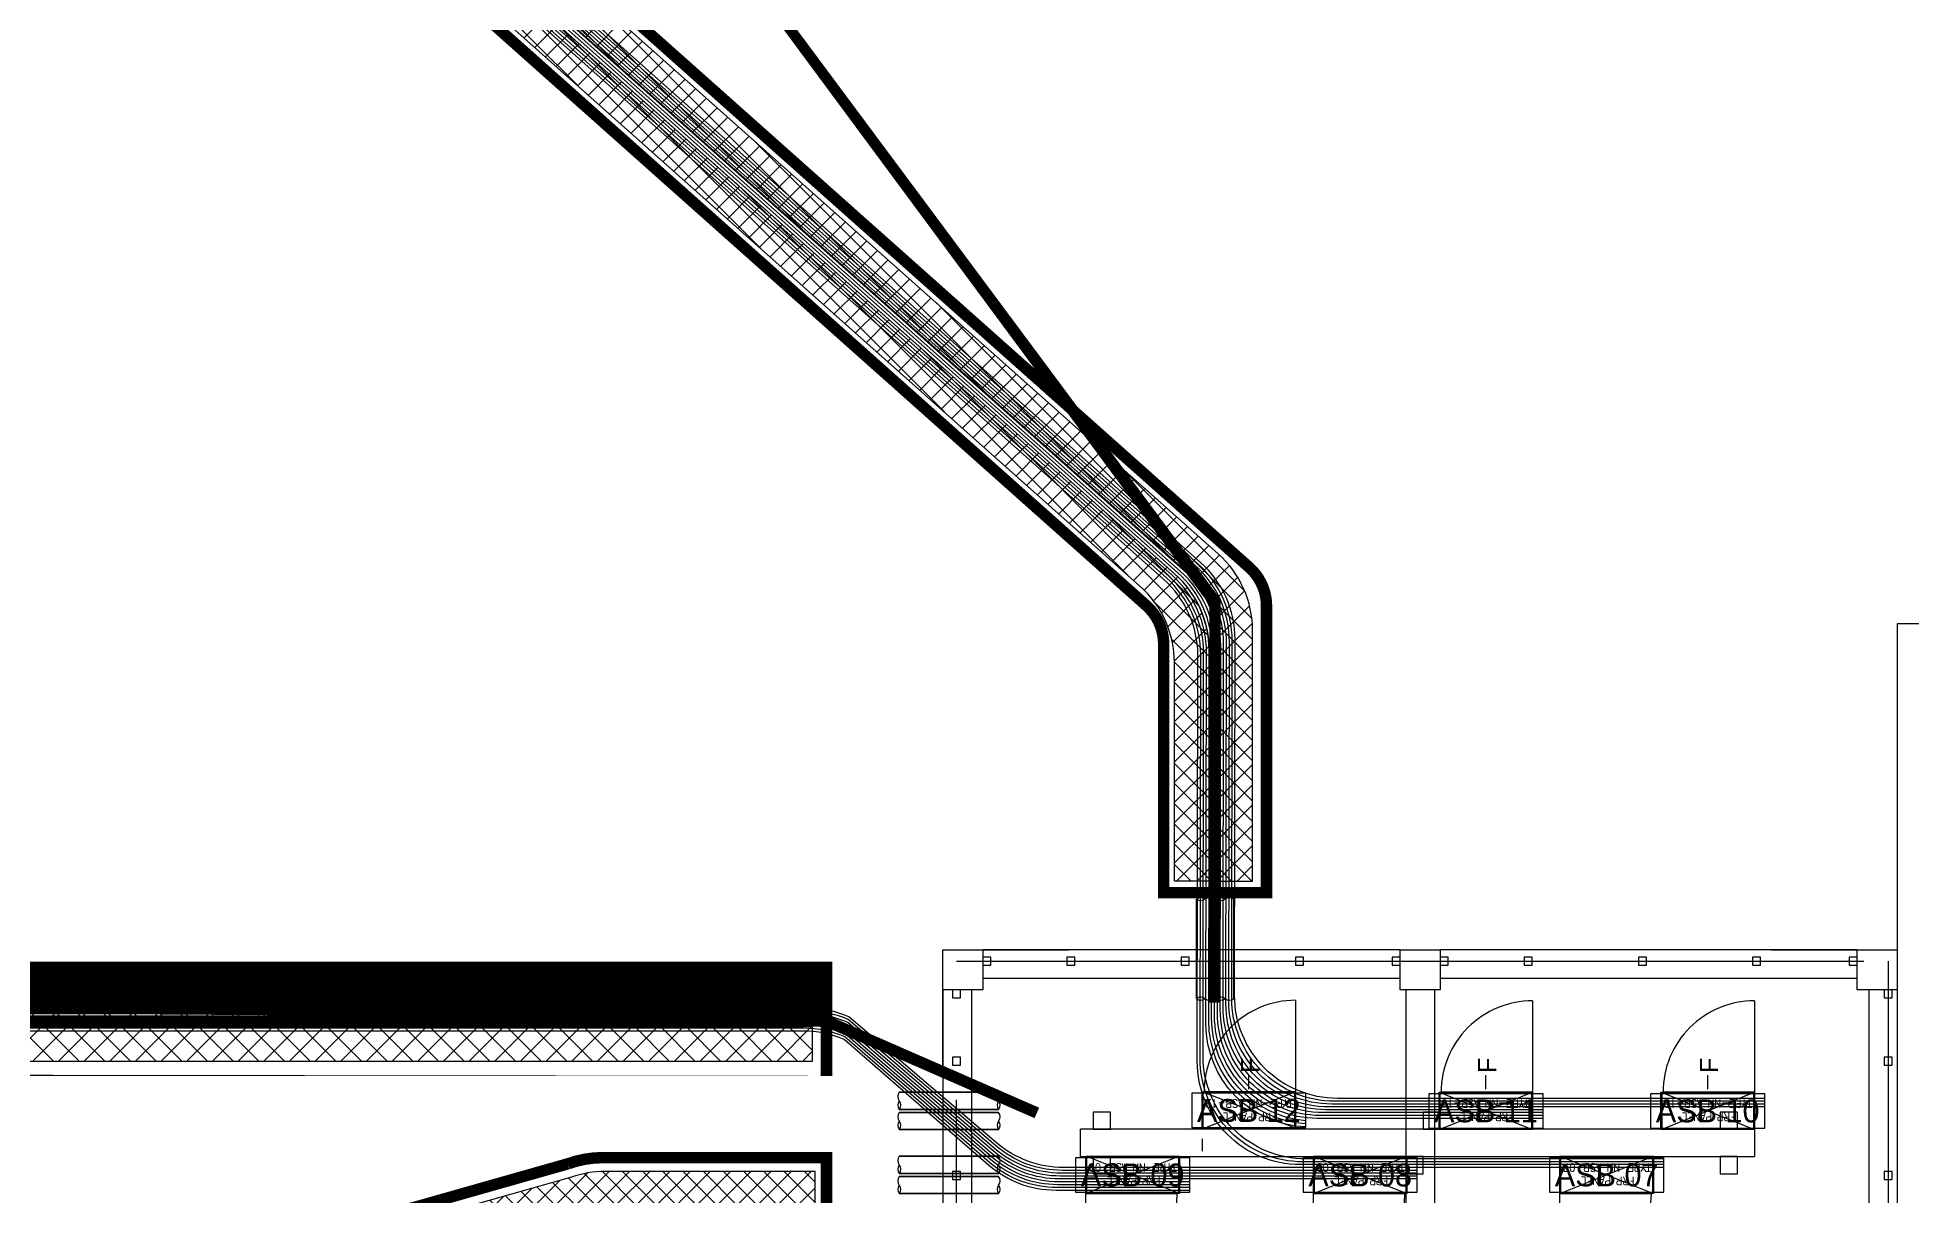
# Model space of a CAD drawing. Header units: metres. Extents: x 531277 to 531672, y 2673439 to 2673782.
# Drawn here: x 531458.24 to 531474.64, y 2673592.95 to 2673603.08 of the extents above; entities that cross this region are included whole.
import ezdxf
from ezdxf.enums import TextEntityAlignment as Align

# ---------------------------------------------------------------- set-up
doc = ezdxf.new("R2010")
doc.units = ezdxf.units.M
for name, pattern in [('DASHED', [0.75, 0.5, -0.25]), ('DASHED2', [0.375, 0.25, -0.125]), ('HIDDEN', [0.375, 0.25, -0.125]), ('PHANTOM', [63.50000000000001, 31.75, -6.35, 6.35, -6.35, 6.35, -6.35])]:
    doc.linetypes.add(name, pattern=pattern)
for name, color, linetype in [('1', 5, 'Continuous'), ('300mm Hume Pipe', 74, 'Continuous'), ('Excavation', 7, 'Continuous'), ('IDT', 7, 'Continuous'), ('LT Cable(AG) INV to LT Panel BL-05', 2, 'Continuous'), ('Trench (AC)-BL01', 14, 'Continuous')]:
    doc.layers.add(name, color=color, linetype=linetype)
doc.styles.add('Arial', font='arial.ttf')
doc.styles.add('RomanS', font='romans.shx')
doc.styles.get("Standard").update_dxf_attribs({"font": 'Adani Regular.ttf'})
doc.linetypes.add('FOUNDATION LAYOUT$0$FENCELINE1', pattern='A,6.35,-2.54,[133,ltypeshp.shx,S=2.54,R=0,X=-2.54,Y=0],-2.54,25.4', length=36.83)

# ---------------------------------------------------------------- blocks, each defined once
blk = doc.blocks.new('IDT')
at = {"layer": 'IDT', "color": 8, "linetype": 'PHANTOM', "ltscale": 0.25}
for p, q in [((33.78305947702646, 18.31032447560767), (33.78305947702646, 9.160324475607581)), ((25.63305947702636, 9.160324475607581), (25.63305947702636, 16.03532447560758)), ((33.78305947702646, 9.160324475607581), (25.63305947702636, 9.160324475607581))]:
    blk.add_line(p, q, dxfattribs=at)
at = {"layer": 'IDT', "color": 8}
for p, q in [((25.55203310577579, 9.410145771028397), (25.55203310577579, 12.06014577102826)), ((25.80203310577579, 9.410145771028397), (25.80203310577579, 12.06014577102826)), ((29.60203310577552, 9.410145771028397), (29.60203310577552, 12.06014577102826)), ((29.85203310577552, 9.410145771028397), (29.85203310577552, 12.06014577102826)), ((33.6520331057757, 9.410145771028397), (33.6520331057757, 12.06014577102826)), ((33.9020331057757, 9.410145771028397), (33.9020331057757, 12.06014577102826)), ((27.68603310577581, 11.1931585117926), (28.50403310577556, 11.1931585117926)), ((27.68603310577581, 10.86615851179261), (27.68603310577581, 11.1931585117926)), ((27.69503310577582, 10.86965851179264), (27.69503310577582, 11.18965851179257)), ((27.69503310577582, 11.18965851179257), (28.49503310577555, 11.18965851179257)), ((28.49503310577555, 11.18965851179257), (27.69503310577582, 10.86965851179264)), ((28.49503310577555, 10.86965851179264), (27.69503310577582, 11.18965851179257)), ((28.49503310577555, 11.18965851179257), (28.49503310577555, 10.86965851179264)), ((28.50403310577556, 11.1931585117926), (28.50403310577556, 10.86615851179261)), ((29.8430331057755, 11.19316355596482), (30.66103310577572, 11.19316355596482)), ((29.8430331057755, 10.86616355596482), (29.8430331057755, 11.19316355596482)), ((29.85203310577552, 10.86966355596462), (29.85203310577552, 11.18966355596478)), ((29.85203310577552, 11.18966355596478), (30.6520331057757, 11.18966355596478)), ((30.6520331057757, 11.18966355596478), (29.85203310577552, 10.86966355596462)), ((30.6520331057757, 10.86966355596462), (29.85203310577552, 11.18966355596478)), ((30.6520331057757, 11.18966355596478), (30.6520331057757, 10.86966355596462)), ((30.66103310577572, 11.19316355596482), (30.66103310577572, 10.86616355596482)), ((31.83392632624444, 11.19316355596482), (32.65192632624419, 11.19316355596482)), ((31.83392632624444, 10.86616355596482), (31.83392632624444, 11.19316355596482)), ((31.84292632624445, 10.86966355596462), (31.84292632624445, 11.18966355596478)), ((31.84292632624445, 11.18966355596478), (32.64292632624418, 11.18966355596478)), ((31.84292632624445, 10.86966355596462), (32.64292632624418, 11.18966355596478)), ((31.84292632624445, 11.18966355596478), (32.64292632624418, 10.86966355596485)), ((32.64292632624418, 11.18966355596478), (32.64292632624418, 10.86966355596485)), ((32.65192632624419, 11.19316355596482), (32.65192632624419, 10.86616355596482)), ((25.59805947702651, 11.06854747735485), (25.59805947702651, 10.99854747735469)), ((25.66805947702622, 11.06854747735485), (25.59805947702651, 11.06854747735485)), ((25.59805947702651, 10.99854747735469), (25.66805947702622, 10.99854747735469)), ((25.66805947702622, 10.99854747735469), (25.66805947702622, 11.06854747735485)), ((26.95103310577568, 11.01965851179273), (26.95103310577568, 10.86965851179264)), ((27.10103310577577, 11.01965851179273), (26.95103310577568, 11.01965851179273)), ((27.10103310577577, 10.86965851179264), (27.10103310577577, 11.01965851179273)), ((29.70203310577588, 11.01965851179273), (29.70203310577588, 10.86965851179264)), ((29.85203310577597, 11.01965851179273), (29.70203310577588, 11.01965851179273)), ((29.85203310577597, 10.86965851179264), (29.85203310577597, 11.01965851179273)), ((32.4369263262445, 11.0196585117925), (32.4369263262445, 10.86965851179264)), ((32.58692632624414, 11.0196585117925), (32.4369263262445, 11.0196585117925)), ((32.58692632624414, 10.86965851179264), (32.58692632624414, 11.0196585117925)), ((33.7480594770266, 11.06854747735485), (33.7480594770266, 10.99854747735469)), ((33.81805947702631, 11.06854747735485), (33.7480594770266, 11.06854747735485)), ((33.7480594770266, 10.99854747735469), (33.81805947702631, 10.99854747735469)), ((33.81805947702631, 10.99854747735469), (33.81805947702631, 11.06854747735485)), ((32.69924909500176, 10.86966355596462), (26.80203310577579, 10.86965851179286)), ((26.95103310577568, 10.86965851179264), (27.10103310577577, 10.86965851179264)), ((28.50403310577556, 10.86615851179261), (27.68603310577581, 10.86615851179261)), ((28.49503310577555, 10.86965851179264), (27.69503310577582, 10.86965851179264)), ((29.70203310577588, 10.86965851179264), (29.85203310577597, 10.86965851179264)), ((30.66103310577572, 10.86616355596482), (29.8430331057755, 10.86616355596482)), ((30.6520331057757, 10.86966355596462), (29.85203310577552, 10.86966355596462)), ((31.63518662643108, 10.71242244929829), (31.63518662643108, 10.8226436008905)), ((32.65192632624419, 10.86616355596482), (31.83392632624444, 10.86616355596482)), ((32.64292632624418, 10.86966355596485), (31.84292632624445, 10.86966355596462)), ((32.4369263262445, 10.86965851179264), (32.58692632624414, 10.86965851179264)), ((32.69925243467858, 10.86966355596758), (32.69925243467858, 10.62966355685978)), ((26.80203310577579, 10.6331585126876), (27.62003310577555, 10.6331585126876)), ((26.80203310577579, 10.3061585126876), (26.80203310577579, 10.6331585126876)), ((26.80203310577579, 10.62966355685978), (32.69924909500176, 10.62966355685978)), ((26.81103310577581, 10.30965851268763), (26.81103310577581, 10.62965851268757)), ((26.81103310577581, 10.62965851268757), (27.61103310577553, 10.62965851268757)), ((27.61103310577553, 10.62965851268757), (26.81103310577581, 10.30965851268763)), ((27.61103310577553, 10.30965851268763), (26.81103310577581, 10.62965851268757)), ((26.95103310577568, 10.62965851268757), (26.95103310577568, 10.6296585126878)), ((26.95103310577568, 10.62965851268757), (26.95103310577568, 10.47965851268748)), ((27.10103310577577, 10.62965851268757), (26.95103310577568, 10.62965851268757)), ((27.10103310577577, 10.47965851268748), (27.10103310577577, 10.62965851268757)), ((27.61103310577553, 10.62965851268757), (27.61103310577553, 10.30965851268763)), ((27.62003310577555, 10.6331585126876), (27.62003310577555, 10.3061585126876)), ((28.7430331057756, 10.6331585126876), (29.56103310577581, 10.6331585126876)), ((28.7430331057756, 10.3061585126876), (28.7430331057756, 10.6331585126876)), ((28.75203310577561, 10.30965851268763), (28.75203310577561, 10.62965851268757)), ((28.75203310577561, 10.62965851268757), (29.55203310577579, 10.62965851268757)), ((29.55203310577579, 10.62965851268757), (28.75203310577561, 10.30965851268763)), ((29.55203310577579, 10.30965851268763), (28.75203310577561, 10.62965851268757)), ((29.55203310577579, 10.62965851268757), (29.55203310577579, 10.30965851268763)), ((29.55203310577579, 10.62965851268757), (29.55203310577579, 10.47965851268748)), ((29.70203310577588, 10.62965851268757), (29.55203310577579, 10.62965851268757)), ((29.56103310577581, 10.6331585126876), (29.56103310577581, 10.3061585126876)), ((29.70203310577588, 10.47965851268748), (29.70203310577588, 10.62965851268757)), ((30.81703310577566, 10.62928158855436), (31.63503310577542, 10.62928158855436)), ((30.81703310577566, 10.30228158855437), (30.81703310577566, 10.62928158855436)), ((30.82603310577568, 10.3057815885544), (30.82603310577568, 10.62578158855433)), ((30.82603310577568, 10.62578158855433), (31.62603310577586, 10.62578158855433)), ((30.82603310577568, 10.3057815885544), (31.62603310577586, 10.62578158855433)), ((30.82603310577568, 10.61801765194389), (31.62603310577586, 10.3057815885544)), ((31.62603310577586, 10.62578158855433), (31.62603310577586, 10.3057815885544)), ((31.63503310577542, 10.62928158855436), (31.63503310577542, 10.30228158855437)), ((32.4369263262445, 10.62965851268757), (32.4369263262445, 10.47965851268748)), ((32.58692632624414, 10.62965851268757), (32.4369263262445, 10.62965851268757)), ((32.58692632624414, 10.47965851268748), (32.58692632624414, 10.62965851268757)), ((26.95103310577568, 10.47965851268748), (27.10103310577577, 10.47965851268748)), ((29.55203310577579, 10.47965851268748), (29.70203310577588, 10.47965851268748)), ((32.4369263262445, 10.47965851268748), (32.58692632624414, 10.47965851268748)), ((27.62003310577555, 10.3061585126876), (26.80203310577579, 10.3061585126876)), ((27.61103310577553, 10.30965851268763), (26.81103310577581, 10.30965851268763)), ((29.56103310577581, 10.3061585126876), (28.7430331057756, 10.3061585126876)), ((29.55203310577579, 10.30965851268763), (28.75203310577561, 10.30965851268763)), ((31.63503310577542, 10.30228158855437), (30.81703310577566, 10.30228158855437)), ((31.62603310577586, 10.3057815885544), (30.82603310577568, 10.3057815885544)), ((25.59805947702651, 10.06854747735485), (25.59805947702651, 9.998547477354691)), ((25.66805947702622, 10.06854747735485), (25.59805947702651, 10.06854747735485)), ((25.66805947702622, 9.998547477354691), (25.66805947702622, 10.06854747735485)), ((33.7480594770266, 10.06854747735485), (33.7480594770266, 9.998547477354691)), ((33.81805947702631, 10.06854747735485), (33.7480594770266, 10.06854747735485)), ((33.81805947702631, 9.998547477354691), (33.81805947702631, 10.06854747735485)), ((25.59805947702651, 9.998547477354691), (25.66805947702622, 9.998547477354691)), ((33.7480594770266, 9.998547477354691), (33.81805947702631, 9.998547477354691)), ((25.55203310577579, 9.06014577102826), (25.55203310577579, 9.410145771028397)), ((25.55203310577579, 9.410145771028397), (25.9020331057757, 9.410145771028397)), ((25.59805947702651, 9.480145771028333), (25.59805947702651, 9.410145771028397)), ((25.66805947702622, 9.480145771028333), (25.59805947702651, 9.480145771028333)), ((25.59805947702651, 9.410145771028397), (25.66805947702622, 9.410145771028397)), ((25.66805947702622, 9.410145771028397), (25.66805947702622, 9.480145771028333)), ((25.9020331057757, 9.410145771028397), (25.9020331057757, 9.06014577102826)), ((29.55203310577579, 9.06014577102826), (29.55203310577579, 9.410145771028397)), ((29.55203310577579, 9.410145771028397), (29.9020331057757, 9.410145771028397)), ((29.9020331057757, 9.410145771028397), (29.9020331057757, 9.06014577102826)), ((33.55203310577579, 9.06014577102826), (33.55203310577579, 9.410145771028397)), ((33.55203310577579, 9.410145771028397), (33.9020331057757, 9.410145771028397)), ((33.7480594770266, 9.480145771028333), (33.7480594770266, 9.410145771028397)), ((33.81805947702631, 9.480145771028333), (33.7480594770266, 9.480145771028333)), ((33.7480594770266, 9.410145771028397), (33.81805947702631, 9.410145771028397)), ((33.81805947702631, 9.410145771028397), (33.81805947702631, 9.480145771028333)), ((33.9020331057757, 9.410145771028397), (33.9020331057757, 9.06014577102826)), ((25.9020331057757, 9.31014577102826), (29.55203310577579, 9.31014577102826)), ((25.9020331057757, 9.195324475607663), (25.9020331057757, 9.1253244756075)), ((25.97203310577586, 9.195324475607663), (25.9020331057757, 9.195324475607663)), ((25.97203310577586, 9.1253244756075), (25.97203310577586, 9.195324475607663)), ((26.7480594770266, 9.195324475607663), (26.7480594770266, 9.1253244756075)), ((26.81805947702631, 9.195324475607663), (26.7480594770266, 9.195324475607663)), ((26.81805947702631, 9.1253244756075), (26.81805947702631, 9.195324475607663)), ((27.7480594770266, 9.195324475607663), (27.7480594770266, 9.1253244756075)), ((27.81805947702631, 9.195324475607663), (27.7480594770266, 9.195324475607663)), ((27.81805947702631, 9.1253244756075), (27.81805947702631, 9.195324475607663)), ((28.7480594770266, 9.195324475607663), (28.7480594770266, 9.1253244756075)), ((28.81805947702631, 9.195324475607663), (28.7480594770266, 9.195324475607663)), ((28.81805947702631, 9.1253244756075), (28.81805947702631, 9.195324475607663)), ((29.48220577756118, 9.195324475607663), (29.48220577756118, 9.1253244756075)), ((29.55220577756089, 9.195324475607663), (29.48220577756118, 9.195324475607663)), ((29.55220577756089, 9.1253244756075), (29.55220577756089, 9.195324475607663)), ((29.9020331057757, 9.31014577102826), (33.55203310577579, 9.31014577102826)), ((29.9020331057757, 9.195324475607663), (29.9020331057757, 9.1253244756075)), ((29.97203310577586, 9.195324475607663), (29.9020331057757, 9.195324475607663)), ((29.97203310577586, 9.1253244756075), (29.97203310577586, 9.195324475607663)), ((30.7480594770266, 9.195324475607663), (30.7480594770266, 9.1253244756075)), ((30.81805947702631, 9.195324475607663), (30.7480594770266, 9.195324475607663)), ((30.81805947702631, 9.1253244756075), (30.81805947702631, 9.195324475607663)), ((31.7480594770266, 9.195324475607663), (31.7480594770266, 9.1253244756075)), ((31.81805947702631, 9.195324475607663), (31.7480594770266, 9.195324475607663)), ((31.81805947702631, 9.1253244756075), (31.81805947702631, 9.195324475607663)), ((32.7480594770266, 9.195324475607663), (32.7480594770266, 9.1253244756075)), ((32.81805947702631, 9.195324475607663), (32.7480594770266, 9.195324475607663)), ((32.81805947702631, 9.1253244756075), (32.81805947702631, 9.195324475607663)), ((33.48203310577563, 9.195324475607663), (33.48203310577563, 9.1253244756075)), ((33.55203310577579, 9.195324475607663), (33.48203310577563, 9.195324475607663)), ((33.55203310577579, 9.1253244756075), (33.55203310577579, 9.195324475607663)), ((25.9020331057757, 9.06014577102826), (25.55203310577579, 9.06014577102826)), ((25.9020331057757, 9.1253244756075), (25.97203310577586, 9.1253244756075)), ((25.9020331057757, 9.06014577102826), (29.55203310577579, 9.06014577102826)), ((26.7480594770266, 9.1253244756075), (26.81805947702631, 9.1253244756075)), ((27.7480594770266, 9.1253244756075), (27.81805947702631, 9.1253244756075)), ((28.7480594770266, 9.1253244756075), (28.81805947702631, 9.1253244756075)), ((29.48220577756118, 9.1253244756075), (29.55220577756089, 9.1253244756075)), ((29.9020331057757, 9.06014577102826), (29.55203310577579, 9.06014577102826)), ((29.9020331057757, 9.1253244756075), (29.97203310577586, 9.1253244756075)), ((29.9020331057757, 9.06014577102826), (33.55203310577579, 9.06014577102826)), ((30.7480594770266, 9.1253244756075), (30.81805947702631, 9.1253244756075)), ((31.7480594770266, 9.1253244756075), (31.81805947702631, 9.1253244756075)), ((32.7480594770266, 9.1253244756075), (32.81805947702631, 9.1253244756075)), ((33.48203310577563, 9.1253244756075), (33.55203310577579, 9.1253244756075)), ((33.9020331057757, 9.06014577102826), (33.55203310577579, 9.06014577102826))]:
    blk.add_line(p, q, dxfattribs=at)
at = {"layer": 'IDT', "color": 8, "linetype": 'DASHED', "ltscale": 5}
for p, q in [((28.50403310577556, 11.99315851179233), (28.50403310577556, 11.1931585117926)), ((30.66103310577617, 11.99316355596432), (30.66103310577617, 11.19316355596482)), ((32.65192632624419, 11.99316355596454), (32.65192632624419, 11.19316355596482)), ((28.46019748933739, 11.1931585117926), (27.70403310577584, 11.1931585117926)), ((28.50403310577556, 11.1931585117926), (28.46019748933739, 11.1931585117926)), ((30.61719748933754, 11.19316355596482), (29.86103310577644, 11.19316355596482)), ((30.66103310577617, 11.19316355596482), (30.61719748933754, 11.19316355596482)), ((32.60809070980602, 11.19316355596482), (31.85192632624447, 11.19316355596482)), ((32.65192632624419, 11.19316355596482), (32.60809070980602, 11.19316355596482)), ((26.80203310577579, 9.506158512688103), (26.80203310577579, 10.3061585126876)), ((26.80203310577579, 10.3061585126876), (26.84586872221396, 10.3061585126876)), ((26.84586872221396, 10.3061585126876), (27.60203310577552, 10.3061585126876)), ((28.7430331057756, 9.506158512688103), (28.7430331057756, 10.3061585126876)), ((28.7430331057756, 10.3061585126876), (28.78686872221377, 10.3061585126876)), ((28.78686872221377, 10.3061585126876), (29.54303310577532, 10.3061585126876)), ((30.81703310577566, 9.502281588554638), (30.81703310577566, 10.30228158855437)), ((30.81703310577566, 10.30228158855437), (30.86086872221384, 10.30228158855437)), ((30.86086872221384, 10.30228158855437), (31.61703310577539, 10.30228158855437))]:
    blk.add_line(p, q, dxfattribs=at)
at = {"layer": 'IDT', "color": 7}
for p, q in [((27.68603310577581, 11.1931585117926), (28.50403310577556, 11.1931585117926)), ((27.68603310577581, 10.86615851179261), (27.68603310577581, 11.1931585117926)), ((28.50403310577556, 11.1931585117926), (28.50403310577556, 10.86615851179261)), ((29.8430331057755, 11.19316355596482), (30.66103310577572, 11.19316355596482)), ((29.8430331057755, 10.86616355596482), (29.8430331057755, 11.19316355596482)), ((30.66103310577572, 11.19316355596482), (30.66103310577572, 10.86616355596482)), ((31.83392632624444, 11.19316355596482), (32.65192632624419, 11.19316355596482)), ((31.83392632624444, 10.86616355596482), (31.83392632624444, 11.19316355596482)), ((32.65192632624419, 11.19316355596482), (32.65192632624419, 10.86616355596482)), ((28.50403310577556, 10.86615851179261), (27.68603310577581, 10.86615851179261)), ((30.66103310577572, 10.86616355596482), (29.8430331057755, 10.86616355596482)), ((32.65192632624419, 10.86616355596482), (31.83392632624444, 10.86616355596482)), ((26.80203310577579, 10.6331585126876), (27.62003310577555, 10.6331585126876)), ((26.80203310577579, 10.3061585126876), (26.80203310577579, 10.6331585126876)), ((27.62003310577555, 10.6331585126876), (27.62003310577555, 10.3061585126876)), ((28.7430331057756, 10.6331585126876), (29.56103310577581, 10.6331585126876)), ((28.7430331057756, 10.3061585126876), (28.7430331057756, 10.6331585126876)), ((29.56103310577581, 10.6331585126876), (29.56103310577581, 10.3061585126876)), ((30.81703310577566, 10.62928158855436), (31.63503310577542, 10.62928158855436)), ((30.81703310577566, 10.30228158855437), (30.81703310577566, 10.62928158855436)), ((31.63503310577542, 10.62928158855436), (31.63503310577542, 10.30228158855437)), ((27.62003310577555, 10.3061585126876), (26.80203310577579, 10.3061585126876)), ((27.21103310577544, 10.28055006587385), (27.21103310577544, 10.22939429468408)), ((27.21103310577544, 10.22939429468408), (27.21103310577544, 10.15687182636486)), ((29.56103310577581, 10.3061585126876), (28.7430331057756, 10.3061585126876)), ((29.1520331057757, 10.28055006587385), (29.1520331057757, 10.22939429468408)), ((29.1520331057757, 10.22939429468408), (29.1520331057757, 10.15687182636486)), ((31.63503310577542, 10.30228158855437), (30.81703310577566, 10.30228158855437)), ((31.22603310577577, 10.28055511004584), (31.22603310577577, 10.22939933885607)), ((31.22603310577577, 10.22939933885607), (31.22603310577577, 10.15687687053685))]:
    blk.add_line(p, q, dxfattribs=at)
at = {"layer": 'IDT', "color": 124}
for p, q in [((34.28454869628402, 11.19321100944774), (33.41546722306956, 11.19321100944774)), ((33.41546722306956, 11.19321100944774), (34.28454869628402, 11.19321100944774)), ((33.41546722306956, 11.04321100944787), (34.28454869628402, 11.04321100944787)), ((34.28454869628402, 11.04321100944787), (33.41546722306956, 11.04321100944787)), ((34.28454869628584, 11.01616355596605), (33.41546722307137, 11.01616355596605)), ((33.41546722307137, 11.01616355596605), (34.28454869628584, 11.01616355596605)), ((33.41546722307137, 10.86616355596618), (34.28454869628584, 10.86616355596618)), ((34.28454869628584, 10.86616355596618), (33.41546722307137, 10.86616355596618)), ((34.28454869628402, 10.63321101034273), (33.41546722306956, 10.63321101034273)), ((33.41546722306956, 10.63321101034273), (34.28454869628402, 10.63321101034273)), ((33.41546722306956, 10.48321101034287), (34.28454869628402, 10.48321101034287)), ((34.28454869628402, 10.48321101034287), (33.41546722306956, 10.48321101034287)), ((34.28454869628584, 10.45616355686104), (33.41546722307137, 10.45616355686104)), ((33.41546722307137, 10.45616355686104), (34.28454869628584, 10.45616355686104)), ((33.41546722307137, 10.30616355686118), (34.28454869628584, 10.30616355686118)), ((34.28454869628584, 10.30616355686118), (33.41546722307137, 10.30616355686118)), ((31.3578251571378, 9.487376799342314), (31.3578251571378, 8.61829532612785)), ((31.3578251571378, 8.61829532612785), (31.3578251571378, 9.487376799342314)), ((31.50782515713789, 8.61829532612785), (31.50782515713789, 9.487376799342314)), ((31.50782515713789, 9.487376799342314), (31.50782515713789, 8.61829532612785)), ((31.53487261061926, 9.487376799344133), (31.53487261061926, 8.618295326129669)), ((31.53487261061926, 8.618295326129669), (31.53487261061926, 9.487376799344133)), ((31.68487261061935, 8.618295326129669), (31.68487261061935, 9.487376799344133)), ((31.68487261061935, 9.487376799344133), (31.68487261061935, 8.618295326129669))]:
    blk.add_line(p, q, dxfattribs=at)
at = {"layer": 'IDT', "color": 8, "linetype": 'HIDDEN', "ltscale": 2.5}
blk.add_line((26.80203310577579, 10.62966355685978), (26.80203292904551, 10.86965851179264), dxfattribs=at)
at = {"layer": 'IDT', "color": 8, "linetype": 'DASHED2', "ltscale": 5}
for p, q in [((25.55203310577579, 9.06014577102826), (25.55203310577579, 10.1601457710284)), ((33.9020331057757, 10.1601457710284), (33.9020331057757, 9.06014577102826)), ((26.6520331057757, 9.06014577102826), (25.55203310577579, 9.06014577102826)), ((33.9020331057757, 9.06014577102826), (32.80203310577579, 9.06014577102826))]:
    blk.add_line(p, q, dxfattribs=at)
at = {"layer": 'IDT', "color": 7, "linetype": 'FOUNDATION LAYOUT$0$FENCELINE1', "ltscale": 0.01}
blk.add_lwpolyline([(19.91065726106834, 22.48539390819508), (11.80103310577559, 22.48539390819508), (11.80103310577559, 6.210393908265019), (19.73137271900467, 6.210393908225001), (25.55203310577579, 6.210393908225001), (25.55203310577579, 9.06014577102826)], dxfattribs=at)
at = {"layer": 'IDT', "color": 8, "linetype": 'DASHED', "ltscale": 5}
for centre, start, end in [((28.50403310577556, 11.1931585117926), 90, 180), ((30.66103310577617, 11.19316355596482), 90, 180), ((32.65192632624419, 11.19316355596482), 90, 180), ((26.80203310577579, 10.3061585126876), 270, 0), ((28.7430331057756, 10.3061585126876), 270, 0), ((30.81703310577566, 10.30228158855437), 270, 0)]:
    blk.add_arc(centre, 0.7999999999996508, start, end, dxfattribs=at)
at = {"layer": 'IDT', "color": 124}
for centre, radius, start, end in [((33.46528137758176, 11.15571100944828), 0.06235142331725626, 143.0276363458421, 216.9723636541578), ((33.36565306855007, 11.15571100944715), 0.06235142332423081, 323.0276363719184, 36.97236362808165), ((34.33436285080396, 11.15571100944715), 0.06235142332423081, 143.0276363719183, 216.9723636280808), ((34.23473454177227, 11.15571100944828), 0.06235142331725626, 323.0276363458421, 36.9723636541579), ((33.46528137758449, 11.0807110094471), 0.06235142331974031, 143.0276363562435, 216.9723636280808), ((33.46528137758358, 10.97866355596659), 0.06235142331725626, 143.0276363458421, 216.9723636541578), ((33.36565306855189, 10.97866355596545), 0.06235142332423081, 323.0276363719184, 36.97236362808165), ((34.33436285080577, 10.97866355596545), 0.06235142332423081, 143.0276363719183, 216.9723636280808), ((34.23473454176909, 11.0807110094471), 0.06235142331974031, 323.0276363719184, 36.9723636437565), ((34.23473454177409, 10.97866355596659), 0.06235142331725626, 323.0276363458421, 36.9723636541579), ((33.46528137758631, 10.90366355596541), 0.06235142331974031, 143.0276363562435, 216.9723636280808), ((34.23473454177091, 10.90366355596541), 0.06235142331974031, 323.0276363719184, 36.9723636437565), ((33.46528137758176, 10.59571101034328), 0.06235142331725626, 143.0276363458421, 216.9723636541578), ((33.46528137758449, 10.5207110103421), 0.06235142331974031, 143.0276363562435, 216.9723636280808), ((33.36565306855007, 10.59571101034214), 0.06235142332423081, 323.0276363719184, 36.97236362808165), ((34.33436285080396, 10.59571101034214), 0.06235142332423081, 143.0276363719183, 216.9723636280808), ((34.23473454177227, 10.59571101034328), 0.06235142331725626, 323.0276363458421, 36.9723636541579), ((34.23473454176909, 10.5207110103421), 0.06235142331974031, 323.0276363719184, 36.9723636437565), ((33.46528137758358, 10.41866355686159), 0.06235142331725626, 143.0276363458421, 216.9723636541578), ((33.46528137758631, 10.34366355686041), 0.06235142331974031, 143.0276363562435, 216.9723636280808), ((33.36565306855189, 10.41866355686045), 0.06235142332423081, 323.0276363719184, 36.97236362808165), ((34.33436285080577, 10.41866355686045), 0.06235142332423081, 143.0276363719183, 216.9723636280808), ((34.23473454177409, 10.41866355686159), 0.06235142331725626, 323.0276363458421, 36.9723636541579), ((34.23473454177091, 10.34366355686041), 0.06235142331974031, 323.0276363719184, 36.9723636437565), ((31.39532515713725, 9.43756264482738), 0.06235142331974176, 53.02763635368521, 126.9723636463148), ((31.47032515713798, 9.437562644830336), 0.06235142331725626, 53.02763635368521, 126.9723636463148), ((31.47032515713707, 9.537190953862023), 0.06235142332423227, 233.0276363536852, 306.9723636463148), ((31.57237261061871, 9.4375626448292), 0.06235142331974176, 53.02763635368521, 126.9723636463148), ((31.6473726106199, 9.437562644832155), 0.06235142331725626, 53.02763635368521, 126.9723636463148), ((31.64737261061853, 9.537190953863842), 0.06235142332423227, 233.0276363536852, 306.9723636463148), ((31.39532515713725, 8.668109480642784), 0.06235142331974176, 233.0276363536852, 306.9723636463148), ((31.47032515713707, 8.568481171608141), 0.06235142332423227, 53.02763635368521, 126.9723636463148), ((31.47032515713798, 8.668109480639828), 0.06235142331725626, 233.0276363536852, 306.9723636463148), ((31.57237261061871, 8.668109480644603), 0.06235142331974176, 233.0276363536852, 306.9723636463148), ((31.64737261061853, 8.56848117160996), 0.06235142332423227, 53.02763635368521, 126.9723636463148), ((31.6473726106199, 8.668109480641647), 0.06235142331725626, 233.0276363536852, 306.9723636463148)]:
    blk.add_arc(centre, radius, start, end, dxfattribs=at)
at = {"layer": 'IDT', "color": 7, "style": 'RomanS', "width": 0.9}
for s, p in [('TYPE-NN ASB-07', (27.7076995839623, 10.93018908066722)), ('FRP PANEL', (27.85184958396192, 11.04685574733401)), ('TYPE-NN ASB-08', (29.86469958396199, 10.93019412483943)), ('FRP PANEL', (30.00884958396207, 11.04686079150599)), ('TYPE-NN ASB-09', (31.85709280443078, 10.93019412483943)), ('FRP PANEL', (31.99974280443055, 11.04686079150622)), ('FRP PANEL', (26.96784958396191, 10.486855748229)), ('FRP PANEL', (28.90884958396217, 10.486855748229)), ('FRP PANEL', (30.98284958396223, 10.48686079240099)), ('TYPE-NN ASB-10', (26.82369958396228, 10.37018908156222)), ('TYPE-NN ASB-11', (28.7736995839621, 10.37018908156222)), ('TYPE-NN ASB-12', (30.83869958396215, 10.37019412573443))]:
    blk.add_text(s, height=0.07, dxfattribs=at).set_placement(p)
at = {"layer": 'IDT', "color": 7, "style": 'Arial'}
for p in [(27.11984584907739, 10.13972772747468), (29.06084584907765, 10.13972772747468), (31.13484584907772, 10.13973277164666)]:
    blk.add_text('F', height=0.16, rotation=270, dxfattribs=at).set_placement(p)
blk = doc.blocks.new('ASB')
at = {"layer": '1', "color": 5}
blk.add_lwpolyline([(-0.5, -0.15), (0.5, -0.15), (0.5, 0.15), (-0.5, 0.15)], close=True, dxfattribs=at)
at = {"layer": '1', "color": 7}
blk.add_attdef('ID', text='', height=0.2, dxfattribs=at).set_placement((0, 0), align=Align.MIDDLE_CENTER)

msp = doc.modelspace()

# ---------------------------------------------------------------- hatches: boundary and pattern name
at = {"layer": '300mm Hume Pipe'}
h = msp.add_hatch(dxfattribs=at)
h.set_pattern_fill('ANSI37', color=74)
h.set_pattern_definition([(45, (-1360.463999999687, -453.5958847771399), (-0.08838834764831845, 0.08838834764831845), []), (135, (-1360.463999999687, -453.5958847771399), (-0.08838834764831845, -0.08838834764831843), [])])
edge = h.paths.add_edge_path()
edge.add_line((531468.5742895744, 2673595.702823769), (531468.8742895742, 2673595.702823769))
edge.add_line((531468.8742895742, 2673595.702823769), (531468.8742895742, 2673597.89340423))
edge.add_arc((531467.9742895741, 2673597.89340423), 0.9000000001396984, 359.9999999703551, 408.3287436989939)
edge.add_line((531468.572659707, 2673598.565678865), (531461.8585955844, 2673604.541652424))
edge.add_arc((531462.4569657174, 2673605.213927059), 0.9000000002774085, 180, 228.3287437187034, ccw=False)
edge.add_line((531461.5569657171, 2673605.213927059), (531461.5569657172, 2673617.58881547))
edge.add_line((531461.5569657172, 2673617.58881547), (531461.2569657174, 2673617.58881547))
edge.add_line((531461.2569657174, 2673617.58881547), (531461.2569657173, 2673605.079325877))
edge.add_arc((531462.1569657174, 2673605.079325877), 0.9000000001396984, 180, 228.3287437187034)
edge.add_line((531461.5585955845, 2673604.407051242), (531468.2726597073, 2673598.431077683))
edge.add_arc((531467.6742895743, 2673597.758803048), 0.900000000354808, 0, 48.32874371316751, ccw=False)
edge.add_line((531468.5742895744, 2673597.758803048), (531468.5742895744, 2673595.702823769))
edge = h.paths.add_edge_path()
edge.add_line((531461.1729028459, 2673617.537588649), (531461.1729028458, 2673605.041609338))
edge.add_arc((531462.0729028459, 2673605.041609338), 0.9000000001396984, 180, 228.3287437187034)
edge.add_line((531461.474532713, 2673604.369334703), (531468.1885968357, 2673598.393361143))
edge.add_arc((531467.5902267027, 2673597.721086509), 0.9000000002774085, 0, 48.32874371870338, ccw=False)
edge.add_line((531468.4902267029, 2673597.721086509), (531468.4902267029, 2673595.702823769))
edge.add_line((531468.4902267029, 2673595.702823769), (531468.1902267028, 2673595.702823769))
edge.add_line((531468.1902267028, 2673595.702823769), (531468.1902267027, 2673597.61128488))
edge.add_arc((531467.2902267026, 2673597.61128488), 0.9000000001396984, 0, 48.33614239672145)
edge.add_line((531467.8885100187, 2673598.283636777), (531461.1746195299, 2673604.257902161))
edge.add_arc((531461.772902846, 2673604.930254058), 0.900000000033609, 180, 228.3361423967214, ccw=False)
edge.add_line((531460.8729028458, 2673604.930254058), (531460.8729028458, 2673617.58881547))
edge.add_line((531460.8729028458, 2673617.58881547), (531461.1729028459, 2673617.58881547))
edge.add_line((531461.1729028459, 2673617.58881547), (531461.1729028459, 2673617.537588649))
h = msp.add_hatch(dxfattribs=at)
h.set_pattern_fill('ANSI37', color=74, scale=0.05, angle=90)
h.set_pattern_definition([(135, (0, 0), (-0.1122532015133644, -0.1122532015133644), []), (225, (0, 0), (0.1122532015133644, -0.1122532015133644), [])])
h.paths.add_polyline_path([(531405.278607713, 2673594.81331107), (531405.278607713, 2673594.51331107), (531465.0241698037, 2673594.513311078), (531465.0241698037, 2673594.813311078)])
h.paths.add_polyline_path([(531405.278607713, 2673594.429248202), (531405.278607713, 2673594.129248202), (531465.0241698037, 2673594.129248207), (531465.0241698037, 2673594.429248206)])
h = msp.add_hatch(dxfattribs=at)
h.set_pattern_fill('ANSI37', color=74, angle=90)
h.set_pattern_definition([(135, (3205514.34499116, 2140760.861275677), (-0.08838834764831845, -0.08838834764831845), []), (225, (3205514.34499116, 2140760.861275677), (0.08838834764831843, -0.08838834764831845), [])])
edge = h.paths.add_edge_path()
edge.add_line((531465.046282614, 2673592.863213724), (531465.046282614, 2673593.163213724))
edge.add_line((531465.046282614, 2673593.163213724), (531463.2076302554, 2673593.163213724))
edge.add_arc((531463.2076302546, 2673592.263213724), 0.8999999999068677, 89.9999999481214, 109.0579621042592)
edge.add_line((531462.9137582026, 2673593.113883588), (531446.8555236656, 2673588.565737916))
edge.add_arc((531446.5616516136, 2673589.416407779), 0.8999999999082408, 269.9999999481214, 289.0579621042592, ccw=False)
edge.add_line((531446.5616516127, 2673588.516407779), (531405.3463959934, 2673588.516407779))
edge.add_line((531405.3463959934, 2673588.516407779), (531405.3463959934, 2673588.21640778))
edge.add_line((531405.3463959934, 2673588.21640778), (531446.6962527955, 2673588.21640778))
edge.add_arc((531446.6962527963, 2673589.11640778), 0.8999999999068677, 269.9999999481214, 289.0579621042592)
edge.add_line((531446.9901248483, 2673588.265737916), (531463.0483593844, 2673592.813883588))
edge.add_arc((531463.3422314364, 2673591.963213725), 0.8999999999082408, 89.9999999481214, 109.05796210425919, ccw=False)
edge.add_line((531463.3422314372, 2673592.863213724), (531465.046282614, 2673592.863213724))
edge = h.paths.add_edge_path()
edge.add_line((531405.3976228137, 2673588.132344908), (531446.7339693351, 2673588.132344908))
edge.add_arc((531446.7339693359, 2673589.032344908), 0.8999999999068677, 269.9999999481214, 289.0579621042592)
edge.add_line((531447.0278413879, 2673588.181675044), (531463.086075924, 2673592.729820717))
edge.add_arc((531463.379947976, 2673591.879150853), 0.8999999999082408, 89.9999999481214, 109.05796210425919, ccw=False)
edge.add_line((531463.3799479768, 2673592.779150853), (531465.046282614, 2673592.779150853))
edge.add_line((531465.046282614, 2673592.779150853), (531465.046282614, 2673592.479150853))
edge.add_line((531465.046282614, 2673592.479150853), (531463.4898487766, 2673592.479150853))
edge.add_arc((531463.4898487768, 2673591.579150853), 0.8999999999068677, 90.00000001482246, 109.0597746255784)
edge.add_line((531463.1959498145, 2673592.429811419), (531447.1391244057, 2673587.881684341))
edge.add_arc((531446.8452254434, 2673588.732344908), 0.8999999998903877, 270.00000000741124, 289.05977462557837, ccw=False)
edge.add_line((531446.8452254435, 2673587.832344908), (531405.3463959934, 2673587.832344908))
edge.add_line((531405.3463959934, 2673587.832344908), (531405.3463959934, 2673588.132344908))
edge.add_line((531405.3463959934, 2673588.132344908), (531405.3976228137, 2673588.132344908))

# ---------------------------------------------------------------- linework, layer by layer
at = {"layer": '300mm Hume Pipe', "color": 74}
for points in [[(531461.1729028459, 2673617.537588649), (531461.1729028458, 2673605.041609338, 0.2140562423256003), (531461.474532713, 2673604.369334703), (531468.1885968357, 2673598.393361143, -0.2140562423092027), (531468.4902267029, 2673597.721086509), (531468.4902267029, 2673595.702823769), (531468.1902267028, 2673595.702823769), (531468.1902267027, 2673597.61128488, 0.2140900045463655), (531467.8885100187, 2673598.283636777), (531461.1746195299, 2673604.257902161, -0.2140900045615197), (531460.8729028458, 2673604.930254058), (531460.8729028458, 2673617.58881547), (531461.1729028459, 2673617.58881547), (531461.1729028459, 2673617.537588649)], [(531468.5742895744, 2673595.702823769), (531468.8742895742, 2673595.702823769), (531468.8742895742, 2673597.89340423, 0.2140562423100663), (531468.572659707, 2673598.565678865), (531461.8585955844, 2673604.541652424, -0.2140562423329815), (531461.5569657171, 2673605.213927059), (531461.5569657172, 2673617.58881547), (531461.2569657174, 2673617.58881547), (531461.2569657173, 2673605.079325877, 0.2140562423301491), (531461.5585955845, 2673604.407051242), (531468.2726597073, 2673598.431077683, -0.2140562423100663), (531468.5742895744, 2673597.758803048)], [(531465.046282614, 2673592.863213724), (531465.046282614, 2673593.163213724), (531463.2076302554, 2673593.163213724, 0.08334825140980547), (531462.9137582026, 2673593.113883588), (531446.8555236656, 2673588.565737916, -0.08334825141072508), (531446.5616516127, 2673588.516407779), (531405.3463959934, 2673588.516407779), (531405.3463959934, 2673588.21640778), (531446.6962527955, 2673588.21640778, 0.08334825141621147), (531446.9901248483, 2673588.265737916), (531463.0483593844, 2673592.813883588, -0.08334825141563282), (531463.3422314372, 2673592.863213724)]]:
    msp.add_lwpolyline(points, format="xyb", close=True, dxfattribs=at)
for points in [[(531405.278607713, 2673594.81331107), (531405.278607713, 2673594.51331107), (531465.0241698037, 2673594.513311078), (531465.0241698037, 2673594.813311078)], [(531405.278607713, 2673594.429248202), (531405.278607713, 2673594.129248202), (531465.0241698037, 2673594.129248207), (531465.0241698037, 2673594.429248206)]]:
    msp.add_lwpolyline(points, close=True, dxfattribs=at)
at = {"layer": 'Excavation', "color": 3, "const_width": 0.1}
for points in [[(531468.5459354836, 2673594.638586646), (531468.5459354836, 2673598.142538734), (531461.2286116265, 2673604.657341205), (531461.2286116267, 2673617.68881547)], [(531466.9864020944, 2673593.67588415), (531465.1462826141, 2673594.479248206), (531405.1657559759, 2673594.479248206)]]:
    msp.add_lwpolyline(points, dxfattribs=at)
at = {"layer": 'LT Cable(AG) INV to LT Panel BL-05', "color": 5}
for points in [[(531473.3562512619, 2673593.803311026), (531469.6162898258, 2673593.803311026, -0.4146506794843282), (531468.7162908277, 2673594.704653988), (531468.7209354837, 2673597.817315187, 0.2140186322205911), (531468.419402317, 2673598.489503738), (531461.7051447931, 2673604.467380673, -0.2140186322251376), (531461.4036116265, 2673605.139569224), (531461.4036116267, 2673617.626629359, -0.02889961569838461), (531461.4096149468, 2673617.730407663), (531461.4652810487, 2673618.209942484, 0.02889961570063847), (531461.4712843688, 2673618.313720787), (531461.4712843685, 2673772.804987811, -0.4142135623735339), (531462.3712843686, 2673773.704987811), (531604.2969842183, 2673773.704987811, 0.414213562373095), (531605.1969842183, 2673774.604987811), (531605.1969842183, 2673775.187769276)], [(531470.3152510663, 2673593.173308914), (531467.2099203153, 2673593.173304757, -0.1788098101378975), (531466.6248003388, 2673593.389465577), (531465.3367534117, 2673594.491567444, 0.1032748659222063), (531464.9766517248, 2673594.566748206), (531405.4679771434, 2673594.566748206, -0.1495987455451044), (531404.9642723094, 2673594.720905433), (531404.7628278428, 2673594.856950932, -0.2491745115552073), (531404.3665326767, 2673595.602793704), (531404.3665326767, 2673765.567487811, 0.414213562373095), (531403.4665326767, 2673766.467487811), (531311.4623328265, 2673766.467487811, -0.414213562373095), (531310.5623328264, 2673767.367487811), (531310.5623328264, 2673767.687769276)], [(531472.4722510418, 2673593.198311028), (531467.2178661088, 2673593.19830493, -0.1785403856176883), (531466.6334606619, 2673593.413855155), (531465.3419728237, 2673594.516567444, 0.1032748659139455), (531464.9818711368, 2673594.591748206), (531405.4756283116, 2673594.591748205, -0.149598745582677), (531404.9719234778, 2673594.745905434), (531404.7878278429, 2673594.8702344, -0.2491745115724232), (531404.3915326768, 2673595.616077173), (531404.3915326768, 2673765.592487811, 0.414213562373095), (531403.4915326767, 2673766.492487811), (531376.2463328264, 2673766.492487811, -0.414213562373095), (531375.3463328264, 2673767.39248781), (531375.3463328264, 2673767.687769276)], [(531473.3562512619, 2673593.753311026), (531469.566211833, 2673593.753311026, -0.4146541177070492), (531468.6662128508, 2673594.65466455), (531468.6709354836, 2673597.794885976, 0.2140186322185252), (531468.369402317, 2673598.467074528), (531461.6551447932, 2673604.444951462, -0.2140186322206267), (531461.3536116265, 2673605.117140014), (531461.3536116267, 2673617.629521736, -0.02889961570071225), (531461.3596149468, 2673617.73330004), (531461.4152810486, 2673618.212834861, 0.02889961570065714), (531461.4212843687, 2673618.316613165), (531461.4212843685, 2673765.354987811, -0.414213562373556), (531462.3212843685, 2673766.254987811), (531474.7289842183, 2673766.254987811, 0.414213562373095), (531475.6289842183, 2673767.154987811), (531475.6289842183, 2673767.687769276)], [(531473.3562512619, 2673593.778311026), (531469.591250982, 2673593.778311026, -0.4146523918337053), (531468.6912519919, 2673594.679659248), (531468.6959354837, 2673597.806100581, 0.214018632209244), (531468.394402317, 2673598.478289133), (531461.6801447932, 2673604.456166068, -0.2140186322109489), (531461.3786116266, 2673605.128354619), (531461.3786116267, 2673617.628075548, -0.02889961570070992), (531461.3846149468, 2673617.731853851), (531461.4402810486, 2673618.211388672, 0.02889961570065736), (531461.4462843688, 2673618.315166976), (531461.4462843685, 2673765.329987811, -0.414213562373556), (531462.3462843685, 2673766.229987811), (531539.5129842183, 2673766.229987811, 0.414213562373095), (531540.4129842183, 2673767.129987811), (531540.4129842183, 2673767.687769276)], [(531473.3562512619, 2673593.728311026), (531469.541172375, 2673593.728311026, -0.4146558572185705), (531468.6411734008, 2673594.629669894), (531468.6459354836, 2673597.783671371, 0.2140186322185252), (531468.344402317, 2673598.455859923), (531461.6301447932, 2673604.433736857, -0.2140186322206244), (531461.3286116265, 2673605.105925409), (531461.3286116266, 2673617.630967925, -0.02889961570071458), (531461.3346149467, 2673617.734746228), (531461.3902810486, 2673618.21428105, 0.02889961570070158), (531461.3962843687, 2673618.318059353), (531461.3962843685, 2673750.379987811, -0.414213562373608), (531462.2962843685, 2673751.279987811), (531604.2969842183, 2673751.279987811, 0.414213562373095), (531605.1969842183, 2673752.179987811), (531605.1969842183, 2673752.687769276)], [(531470.3152510908, 2673593.148308914), (531467.2019636168, 2673593.148304746, -0.1790810707465854), (531466.6161249918, 2673593.365081124), (531465.3315339995, 2673594.466567444, 0.1032748659305097), (531464.9714323126, 2673594.541748206), (531405.4603259744, 2673594.541748206, -0.1495987455090775), (531404.9566211407, 2673594.695905434), (531404.7378278429, 2673594.843667463, -0.2491745116070894), (531404.3415326767, 2673595.589510235), (531404.3415326767, 2673735.542487811, 0.414213562373095), (531403.4415326767, 2673736.442487811), (531343.8543328264, 2673736.442487811, -0.414213562373095), (531342.9543328264, 2673737.342487811), (531342.9543328264, 2673737.687769276)], [(531471.4152512618, 2673593.653311027), (531469.4660521091, 2673593.653311027, -0.4146611592552028), (531468.5660531598, 2673594.554686181), (531468.5709354837, 2673597.750027556, 0.2140186322185252), (531468.269402317, 2673598.422216108), (531461.5551447932, 2673604.400093042, -0.2140186322206176), (531461.2536116266, 2673605.072281593), (531461.2536116267, 2673617.635306491, -0.02889961570072158), (531461.2596149468, 2673617.739084795), (531461.3152810486, 2673618.218619616, 0.02889961570054602), (531461.3212843688, 2673618.322397919), (531461.3212843686, 2673720.454987811, -0.4142135623734259), (531462.2212843687, 2673721.354987811), (531474.7289842183, 2673721.354987811, 0.414213562373095), (531475.6289842183, 2673722.254987811), (531475.6289842183, 2673722.687769276)], [(531471.4152512618, 2673593.678311027), (531469.4910925168, 2673593.678311027, -0.4146593777646109), (531468.591093559, 2673594.579680708), (531468.5959354837, 2673597.761242161, 0.2140186322185252), (531468.294402317, 2673598.433430713), (531461.5801447933, 2673604.411307647, -0.2140186322206198), (531461.2786116266, 2673605.083496199), (531461.2786116267, 2673617.633860302, -0.02889961570071925), (531461.2846149468, 2673617.737638606), (531461.3402810487, 2673618.217173427, 0.02889961570054624), (531461.3462843688, 2673618.32095173), (531461.3462843687, 2673720.429987811, -0.414213562373426), (531462.2462843687, 2673721.329987811), (531539.5129842183, 2673721.329987811, 0.414213562373095), (531540.4129842183, 2673722.229987811), (531540.4129842183, 2673722.687769276)], [(531471.4152512618, 2673593.703311027), (531469.5161326041, 2673593.703311027, -0.4146576105203839), (531468.6161336381, 2673594.604675279), (531468.6209354836, 2673597.772456766, 0.2140186322185252), (531468.3194023169, 2673598.444645318), (531461.6051447932, 2673604.422522252, -0.2140186322206222), (531461.3036116265, 2673605.094710804), (531461.3036116266, 2673617.632414114, -0.02889961570071692), (531461.3096149467, 2673617.736192417), (531461.3652810486, 2673618.215727238, 0.02889961570054624), (531461.3712843687, 2673618.319505542), (531461.3712843686, 2673720.404987811, -0.4142135623734262), (531462.2712843686, 2673721.304987811), (531604.2969842183, 2673721.304987811, 0.414213562373095), (531605.1969842183, 2673722.20498781), (531605.1969842183, 2673722.687769276)], [(531470.3152511397, 2673593.098308914), (531467.1860183367, 2673593.098304725, -0.1796293152829062), (531466.598729436, 2673593.316327333), (531465.3210951758, 2673594.416567444, 0.1032748659472455), (531464.9609934888, 2673594.491748206), (531405.4450236366, 2673594.491748206, -0.1495987454570126), (531404.941318803, 2673594.645905434), (531404.6878278431, 2673594.817100525, -0.2491745116584149), (531404.2915326767, 2673595.562943297), (531404.2915326767, 2673705.492487811, 0.414213562373095), (531403.3915326766, 2673706.392487811), (531311.4623328265, 2673706.392487811, -0.414213562373095), (531310.5623328264, 2673707.292487811), (531310.5623328264, 2673707.687769276)], [(531470.3152511152, 2673593.123308914), (531467.1939963084, 2673593.123304735, -0.1793542327016405), (531466.6074347205, 2673593.34070169), (531465.3263145876, 2673594.441567444, 0.103274865938856), (531464.9662129007, 2673594.516748206), (531405.4526748055, 2673594.516748206, -0.1495987454905375), (531404.9489699719, 2673594.670905434), (531404.712827843, 2673594.830383994, -0.249174511633456), (531404.3165326767, 2673595.576226766), (531404.3165326767, 2673705.517487811, 0.414213562373095), (531403.4165326767, 2673706.417487811), (531376.2463328264, 2673706.417487811, -0.414213562373095), (531375.3463328264, 2673707.317487811), (531375.3463328264, 2673707.687769276)], [(531471.4152512618, 2673593.628311027), (531469.4410113775, 2673593.628311027, -0.4146629548785475), (531468.5410124365, 2673594.529691697), (531468.5459354836, 2673597.738812951, 0.2140186322185252), (531468.244402317, 2673598.411001503), (531461.5301447932, 2673604.388878437, -0.2140186322206153), (531461.2286116265, 2673605.061066988), (531461.2286116267, 2673617.636752679, -0.02889961570072392), (531461.2346149468, 2673617.740530983), (531461.2902810486, 2673618.220065804, 0.02889961570062491), (531461.2962843687, 2673618.323844108), (531461.2962843686, 2673697.979987811, -0.4142135623735183), (531462.1962843686, 2673698.879987811), (531604.2969842183, 2673698.879987811, 0.414213562373095), (531605.1969842183, 2673699.779987811), (531605.1969842183, 2673700.187769276)], [(531469.3412512619, 2673593.579683112, -0.3985773283691001), (531468.490930002, 2673594.479702862), (531468.4959354836, 2673597.716383741, 0.2140186322185252), (531468.1944023169, 2673598.388572292), (531461.4801447932, 2673604.366449227, -0.2140186322206108), (531461.1786116265, 2673605.038637778), (531461.1786116266, 2673617.639645057, -0.02889961570072847), (531461.1846149467, 2673617.74342336), (531461.2402810486, 2673618.222958182, 0.02889961570070736), (531461.2462843687, 2673618.326736485), (531461.2462843686, 2673683.029987811, -0.4142135623736148), (531462.1462843686, 2673683.929987811), (531474.7289842183, 2673683.929987811, 0.414213562373095), (531475.6289842183, 2673684.82998781), (531475.6289842183, 2673685.187769276)], [(531469.3412512619, 2673593.606418022, -0.390517224201355), (531468.5159713852, 2673594.504697257), (531468.5209354836, 2673597.727598346, 0.2140186322185252), (531468.219402317, 2673598.399786897), (531461.5051447932, 2673604.377663832, -0.214018632220613), (531461.2036116265, 2673605.049852383), (531461.2036116266, 2673617.638198868, -0.02889961570072625), (531461.2096149467, 2673617.741977172), (531461.2652810486, 2673618.221511993, 0.02889961570070736), (531461.2712843687, 2673618.325290296), (531461.2712843686, 2673683.004987811, -0.4142135623736151), (531462.1712843686, 2673683.904987811), (531539.5129842183, 2673683.904987811, 0.414213562373095), (531540.4129842183, 2673684.804987811), (531540.4129842183, 2673685.187769276)], [(531469.3412512619, 2673593.553648273, -0.4066699797054569), (531468.465888283, 2673594.454708514), (531468.4709354837, 2673597.705169136, 0.2140186322185252), (531468.169402317, 2673598.377357687), (531461.4551447933, 2673604.355234622, -0.2140186322206086), (531461.1536116266, 2673605.027423173), (531461.1536116267, 2673617.641091245, -0.02889961570073081), (531461.1596149468, 2673617.744869549), (531461.2152810487, 2673618.22440437, 0.02889961570076425), (531461.2212843688, 2673618.328182674), (531461.2212843687, 2673675.554987811, -0.4142135623736817), (531462.1212843687, 2673676.454987811), (531604.2969842183, 2673676.454987811, 0.414213562373095), (531605.1969842183, 2673677.354987811), (531605.1969842183, 2673677.687769276)], [(531468.3243580658, 2673593.048306963), (531467.1700374024, 2673593.048301262, -0.1801862512785934), (531466.5812774419, 2673593.267590645), (531465.3106563519, 2673594.366567444, 0.1032748659102422), (531464.9505546651, 2673594.441748206), (531405.4297212992, 2673594.441748206, -0.1495987455135792), (531404.9260164655, 2673594.595905433), (531404.637827843, 2673594.790533588, -0.2491745116014264), (531404.2415326767, 2673595.53637636), (531404.2415326767, 2673667.942487811, 0.414213562373095), (531403.3415326767, 2673668.842487811), (531311.4623328265, 2673668.842487811, -0.414213562373095), (531310.5623328264, 2673669.742487811), (531310.5623328264, 2673670.187769276)], [(531468.3243580414, 2673593.073306963), (531467.1780368423, 2673593.073301301, -0.1799072675724314), (531466.5900130027, 2673593.291954699), (531465.3158757638, 2673594.391567444, 0.1032748659019051), (531464.955774077, 2673594.466748206), (531405.4373724682, 2673594.466748205, -0.149598745546901), (531404.9336676343, 2673594.620905433), (531404.6628278429, 2673594.803817057, -0.2491745115547937), (531404.2665326768, 2673595.549659829), (531404.2665326768, 2673667.967487811, 0.414213562373095), (531403.3665326767, 2673668.867487811), (531376.2463328264, 2673668.867487811, -0.414213562373095), (531375.3463328264, 2673669.76748781), (531375.3463328264, 2673670.187769276)], [(531472.4722509929, 2673593.248311027), (531469.3154050712, 2673593.248305559, -0.4146726612991717), (531468.4154046151, 2673594.149714486), (531468.4209354836, 2673597.682739926, 0.2140186322185252), (531468.119402317, 2673598.354928477), (531461.4051447932, 2673604.332805411, -0.214018632220604), (531461.1036116265, 2673605.004993963), (531461.1036116267, 2673617.643983623, -0.02889961570073536), (531461.1096149468, 2673617.747761926), (531461.1652810486, 2673618.227296747, 0.02889961570026357), (531461.1712843687, 2673618.331075051), (531461.1712843687, 2673645.604987811, -0.414213562373095), (531462.0712843688, 2673646.504987811), (531539.5129842183, 2673646.504987811, 0.414213562373095), (531540.4129842183, 2673647.404987811), (531540.4129842183, 2673647.687769276)], [(531472.4722509685, 2673593.273311027), (531469.3404491112, 2673593.273305602, -0.4146707915521642), (531468.4404486461, 2673594.174708786), (531468.4459354837, 2673597.693954531, 0.2140186322185252), (531468.144402317, 2673598.366143082), (531461.4301447932, 2673604.344020016, -0.2140186322206063), (531461.1286116266, 2673605.016208568), (531461.1286116267, 2673617.642537434, -0.02889961570073314), (531461.1346149468, 2673617.746315738), (531461.1902810486, 2673618.225850559, 0.02889961570026357), (531461.1962843688, 2673618.329628862), (531461.1962843688, 2673645.579987811, -0.414213562373095), (531462.0962843688, 2673646.479987811), (531604.2969842183, 2673646.479987811, 0.414213562373095), (531605.1969842183, 2673647.379987811), (531605.1969842183, 2673647.687769276)], [(531472.4722510173, 2673593.223311028), (531469.2903606695, 2673593.223305515, -0.414674546509495), (531468.3903602224, 2673594.124720233), (531468.3959354836, 2673597.671525321, 0.2140186322278064), (531468.094402317, 2673598.343713872), (531461.3801447932, 2673604.321590806, -0.214018632230282), (531461.0786116265, 2673604.993779358), (531461.0786116266, 2673617.645429811, -0.02889961570073769), (531461.0846149467, 2673617.749208115), (531461.1402810486, 2673618.228742936, 0.02889961570026357), (531461.1462843687, 2673618.33252124), (531461.1462843687, 2673638.129987811, -0.414213562373095), (531462.0462843687, 2673639.029987811), (531474.7289842183, 2673639.029987811, 0.414213562373095), (531475.6289842183, 2673639.929987811), (531475.6289842183, 2673640.187769276)], [(531468.3243581147, 2673592.998306964), (531467.1540059791, 2673592.998301183, -0.1807501813608605), (531466.5637603636, 2673593.218878368), (531465.3002175278, 2673594.316567444, 0.1032748659270477), (531464.9401158409, 2673594.391748206), (531405.4144189614, 2673594.391748206, -0.1495987454651626), (531404.9107141278, 2673594.545905434), (531404.5878278431, 2673594.76396665, -0.2491745116480726), (531404.1915326767, 2673595.509809422), (531404.1915326767, 2673622.892487811, 0.414213562373095), (531403.2915326767, 2673623.792487811), (531311.4623328265, 2673623.792487811, -0.414213562373095), (531310.5623328264, 2673624.692487811), (531310.5623328264, 2673625.187769276)], [(531468.3243580903, 2673593.023306963), (531467.1620271336, 2673593.023301222, -0.1804672156571197), (531466.5725265936, 2673593.243231847), (531465.3054369399, 2673594.341567444, 0.103274865918623), (531464.945335253, 2673594.416748206), (531405.4220701304, 2673594.416748206, -0.1495987454963386), (531404.9183652967, 2673594.570905434), (531404.612827843, 2673594.777250119, -0.249174511625326), (531404.2165326767, 2673595.523092891), (531404.2165326767, 2673622.917487811, 0.414213562373095), (531403.3165326767, 2673623.817487811), (531376.2463328264, 2673623.817487811, -0.414213562373095), (531375.3463328264, 2673624.717487811), (531375.3463328264, 2673625.187769276)]]:
    msp.add_lwpolyline(points, format="xyb", dxfattribs=at)
at = {"layer": 'Trench (AC)-BL01', "const_width": 0.1}
for points in [[(531467.9471516712, 2673598.110421294), (531460.9273954392, 2673604.356857205, -0.2124726228145605), (531460.7786116267, 2673604.691175629), (531460.7786116267, 2673617.68881547), (531461.6786116267, 2673617.68881547), (531461.6786116268, 2673605.025347604, 0.2124726227902704), (531461.8273954396, 2673604.69102918), (531468.8471516711, 2673598.444593269, -0.212472622813343), (531468.9959354838, 2673598.110274845), (531468.9959354837, 2673595.602823769), (531468.0959354837, 2673595.602823769), (531468.0959354837, 2673597.77610287, 0.2124726228154971)], [(531463.2172856692, 2673592.330819888), (531447.2207391665, 2673587.792093436, -0.087294590418222), (531446.9135726814, 2673587.738053689), (531405.2463959933, 2673587.738053689), (531405.2463959933, 2673588.638053689), (531446.5794007045, 2673588.638053689, 0.08729459040596661), (531446.8865671896, 2673588.692093436), (531462.8831136943, 2673593.230819887, -0.08729459040620467), (531463.1902801794, 2673593.284859634), (531465.1462826141, 2673593.284859634), (531465.1462826141, 2673592.384859634), (531463.5244521543, 2673592.384859634, 0.08729459041803139)]]:
    msp.add_lwpolyline(points, format="xyb", close=True, dxfattribs=at)
msp.add_lwpolyline([(531405.1657559759, 2673594.029248202), (531465.1462826141, 2673594.029248206), (531465.146282614, 2673594.929248206), (531405.1657559759, 2673594.929248202)], close=True, dxfattribs=at)

# ---------------------------------------------------------------- block references
at = {"layer": '1'}
for p, values in [((531468.8412512619, 2673593.697187951), {'ID': 'ASB 12'}), ((531470.9152512618, 2673593.693311027), {'ID': 'ASB 11'}), ((531472.8562512619, 2673593.693311027), {'ID': 'ASB 10'}), ((531467.8243580414, 2673593.133305984), {'ID': 'ASB 09'}), ((531469.8152512619, 2673593.133305984), {'ID': 'ASB 08'}), ((531471.9722512618, 2673593.133311028), {'ID': 'ASB 07'})]:
    msp.add_blockref('ASB', p, dxfattribs=at).add_auto_attribs(values)
at = {"layer": 'IDT', "color": 8, "rotation": 180}
msp.add_blockref('IDT', (531500.0672843676, 2673604.16296954), dxfattribs=at)

doc.saveas('drawing.dxf')
